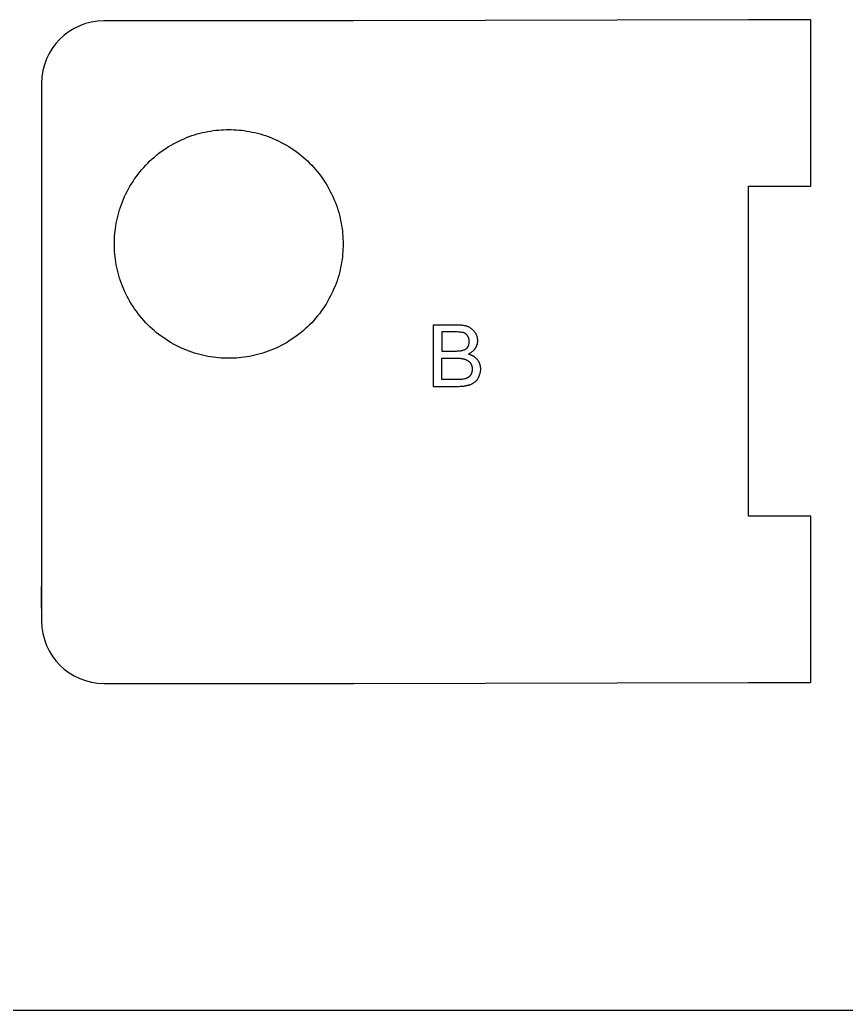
# Model space of a CAD drawing. Extents: x -681 to -116, y -32 to 76.
# Drawn here: x -297.75 to -258.01, y -31.62 to 16.02 of the extents above; entities that cross this region are included whole.
import ezdxf

# ---------------------------------------------------------------- set-up
doc = ezdxf.new("R2010")
doc.units = 0
doc.layers.add('DEFAULT', color=7, linetype='CONTINUOUS')

msp = doc.modelspace()

# ---------------------------------------------------------------- linework, layer by layer
at = {"layer": 'DEFAULT'}
for p, q in [((-281.704, 15.968), (-293.702, 15.968)), ((-262.702, 16.019), (-281.704, 15.968)), ((-259.702, 16.019), (-262.702, 16.019)), ((-259.702, 8.019), (-259.702, 16.019)), ((-296.702, 12.968), (-296.702, -12.278)), ((-289.471, 10.447), (-289.343, 10.489)), ((-289.343, 10.489), (-289.215, 10.527)), ((-289.215, 10.527), (-289.087, 10.562)), ((-289.087, 10.562), (-288.959, 10.594)), ((-288.959, 10.594), (-288.83, 10.622)), ((-288.83, 10.622), (-288.703, 10.648)), ((-288.703, 10.648), (-288.575, 10.67)), ((-288.575, 10.67), (-288.448, 10.689)), ((-288.448, 10.689), (-288.322, 10.704)), ((-288.322, 10.704), (-288.196, 10.717)), ((-288.196, 10.717), (-288.071, 10.727)), ((-288.071, 10.727), (-287.947, 10.734)), ((-287.947, 10.734), (-287.824, 10.738)), ((-287.824, 10.738), (-287.702, 10.74)), ((-287.702, 10.74), (-287.58, 10.738)), ((-287.58, 10.738), (-287.457, 10.734)), ((-287.457, 10.734), (-287.333, 10.727)), ((-287.333, 10.727), (-287.208, 10.717)), ((-287.208, 10.717), (-287.082, 10.704)), ((-287.082, 10.704), (-286.955, 10.689)), ((-286.955, 10.689), (-286.828, 10.67)), ((-286.828, 10.67), (-286.701, 10.648)), ((-286.701, 10.648), (-286.573, 10.622)), ((-286.573, 10.622), (-286.445, 10.594)), ((-286.445, 10.594), (-286.317, 10.562)), ((-286.317, 10.562), (-286.188, 10.527)), ((-286.188, 10.527), (-286.06, 10.489)), ((-286.06, 10.489), (-285.932, 10.447)), ((-290.472, 9.991), (-290.351, 10.06)), ((-290.351, 10.06), (-290.228, 10.125)), ((-290.228, 10.125), (-290.104, 10.187)), ((-290.104, 10.187), (-289.979, 10.246)), ((-289.979, 10.246), (-289.853, 10.301)), ((-289.853, 10.301), (-289.726, 10.353)), ((-289.726, 10.353), (-289.599, 10.402)), ((-289.599, 10.402), (-289.471, 10.447)), ((-285.932, 10.447), (-285.805, 10.402)), ((-285.805, 10.402), (-285.677, 10.353)), ((-285.677, 10.353), (-285.551, 10.301)), ((-285.551, 10.301), (-285.425, 10.246)), ((-285.425, 10.246), (-285.3, 10.187)), ((-285.3, 10.187), (-285.176, 10.125)), ((-285.176, 10.125), (-285.053, 10.06)), ((-285.053, 10.06), (-284.931, 9.991)), ((-291.168, 9.509), (-291.057, 9.597)), ((-291.057, 9.597), (-290.944, 9.682)), ((-290.944, 9.682), (-290.829, 9.764)), ((-290.829, 9.764), (-290.711, 9.843)), ((-290.711, 9.843), (-290.593, 9.918)), ((-290.593, 9.918), (-290.472, 9.991)), ((-284.931, 9.991), (-284.811, 9.918)), ((-284.811, 9.918), (-284.692, 9.843)), ((-284.692, 9.843), (-284.575, 9.764)), ((-284.575, 9.764), (-284.46, 9.682)), ((-284.46, 9.682), (-284.346, 9.597)), ((-284.346, 9.597), (-284.235, 9.509)), ((-291.69, 9.027), (-291.591, 9.129)), ((-291.591, 9.129), (-291.489, 9.228)), ((-291.489, 9.228), (-291.384, 9.325)), ((-291.384, 9.325), (-291.278, 9.419)), ((-291.278, 9.419), (-291.168, 9.509)), ((-284.235, 9.509), (-284.126, 9.419)), ((-284.126, 9.419), (-284.019, 9.325)), ((-284.019, 9.325), (-283.915, 9.228)), ((-283.915, 9.228), (-283.813, 9.129)), ((-283.813, 9.129), (-283.713, 9.027)), ((-292.145, 8.482), (-292.06, 8.595)), ((-292.06, 8.595), (-291.972, 8.706)), ((-291.972, 8.706), (-291.881, 8.815)), ((-291.881, 8.815), (-291.787, 8.922)), ((-291.787, 8.922), (-291.69, 9.027)), ((-283.713, 9.027), (-283.617, 8.922)), ((-283.617, 8.922), (-283.523, 8.815)), ((-283.523, 8.815), (-283.432, 8.706)), ((-283.432, 8.706), (-283.344, 8.595)), ((-283.344, 8.595), (-283.259, 8.482)), ((-292.453, 8.01), (-292.381, 8.13)), ((-292.381, 8.13), (-292.305, 8.249)), ((-292.305, 8.249), (-292.227, 8.366)), ((-292.227, 8.366), (-292.145, 8.482)), ((-283.259, 8.482), (-283.177, 8.366)), ((-283.177, 8.366), (-283.098, 8.249)), ((-283.098, 8.249), (-283.023, 8.13)), ((-283.023, 8.13), (-282.951, 8.01)), ((-292.708, 7.517), (-292.65, 7.642)), ((-292.65, 7.642), (-292.587, 7.766)), ((-292.587, 7.766), (-292.522, 7.889)), ((-292.522, 7.889), (-292.453, 8.01)), ((-282.951, 8.01), (-282.882, 7.889)), ((-282.882, 7.889), (-282.816, 7.766)), ((-282.816, 7.766), (-282.754, 7.642)), ((-282.754, 7.642), (-282.695, 7.517)), ((-262.702, -7.85), (-262.702, 8.019)), ((-262.702, 8.019), (-259.702, 8.019)), ((-292.864, 7.137), (-292.816, 7.264)), ((-292.816, 7.264), (-292.764, 7.391)), ((-292.764, 7.391), (-292.708, 7.517)), ((-282.695, 7.517), (-282.64, 7.391)), ((-282.64, 7.391), (-282.588, 7.264)), ((-282.588, 7.264), (-282.539, 7.137)), ((-293.025, 6.625), (-292.99, 6.753)), ((-292.99, 6.753), (-292.951, 6.881)), ((-292.951, 6.881), (-292.909, 7.009)), ((-292.909, 7.009), (-292.864, 7.137)), ((-282.539, 7.137), (-282.494, 7.009)), ((-282.494, 7.009), (-282.453, 6.881)), ((-282.453, 6.881), (-282.414, 6.753)), ((-282.414, 6.753), (-282.379, 6.625)), ((-293.132, 6.113), (-293.11, 6.24)), ((-293.11, 6.24), (-293.085, 6.368)), ((-293.085, 6.368), (-293.056, 6.496)), ((-293.056, 6.496), (-293.025, 6.625)), ((-282.379, 6.625), (-282.347, 6.496)), ((-282.347, 6.496), (-282.319, 6.368)), ((-282.319, 6.368), (-282.294, 6.24)), ((-282.294, 6.24), (-282.272, 6.113)), ((-293.189, 5.609), (-293.18, 5.734)), ((-293.18, 5.734), (-293.167, 5.859)), ((-293.167, 5.859), (-293.151, 5.986)), ((-293.151, 5.986), (-293.132, 6.113)), ((-282.272, 6.113), (-282.253, 5.986)), ((-282.253, 5.986), (-282.237, 5.859)), ((-282.237, 5.859), (-282.224, 5.734)), ((-282.224, 5.734), (-282.214, 5.609)), ((-293.202, 5.24), (-293.2, 5.362)), ((-293.2, 5.362), (-293.196, 5.485)), ((-293.196, 5.485), (-293.189, 5.609)), ((-282.214, 5.609), (-282.207, 5.485)), ((-282.207, 5.485), (-282.203, 5.362)), ((-282.203, 5.362), (-282.202, 5.24)), ((-293.2, 5.117), (-293.202, 5.24)), ((-293.196, 4.994), (-293.2, 5.117)), ((-293.189, 4.87), (-293.196, 4.994)), ((-293.18, 4.745), (-293.189, 4.87)), ((-282.214, 4.87), (-282.224, 4.745)), ((-282.207, 4.994), (-282.214, 4.87)), ((-282.203, 5.117), (-282.207, 4.994)), ((-282.202, 5.24), (-282.203, 5.117)), ((-293.167, 4.62), (-293.18, 4.745)), ((-293.151, 4.493), (-293.167, 4.62)), ((-293.132, 4.366), (-293.151, 4.493)), ((-293.11, 4.239), (-293.132, 4.366)), ((-282.272, 4.366), (-282.294, 4.239)), ((-282.253, 4.493), (-282.272, 4.366)), ((-282.237, 4.62), (-282.253, 4.493)), ((-282.224, 4.745), (-282.237, 4.62)), ((-293.085, 4.111), (-293.11, 4.239)), ((-293.056, 3.983), (-293.085, 4.111)), ((-293.025, 3.854), (-293.056, 3.983)), ((-292.99, 3.726), (-293.025, 3.854)), ((-282.379, 3.854), (-282.414, 3.726)), ((-282.347, 3.983), (-282.379, 3.854)), ((-282.319, 4.111), (-282.347, 3.983)), ((-282.294, 4.239), (-282.319, 4.111)), ((-292.951, 3.598), (-292.99, 3.726)), ((-292.909, 3.47), (-292.951, 3.598)), ((-292.864, 3.342), (-292.909, 3.47)), ((-292.816, 3.215), (-292.864, 3.342)), ((-282.539, 3.342), (-282.588, 3.215)), ((-282.494, 3.47), (-282.539, 3.342)), ((-282.453, 3.598), (-282.494, 3.47)), ((-282.414, 3.726), (-282.453, 3.598)), ((-292.764, 3.088), (-292.816, 3.215)), ((-292.708, 2.963), (-292.764, 3.088)), ((-292.65, 2.837), (-292.708, 2.963)), ((-282.695, 2.963), (-282.754, 2.837)), ((-282.64, 3.088), (-282.695, 2.963)), ((-282.588, 3.215), (-282.64, 3.088)), ((-292.587, 2.713), (-292.65, 2.837)), ((-292.522, 2.591), (-292.587, 2.713)), ((-292.453, 2.469), (-292.522, 2.591)), ((-292.381, 2.349), (-292.453, 2.469)), ((-282.951, 2.469), (-283.023, 2.349)), ((-282.882, 2.591), (-282.951, 2.469)), ((-282.816, 2.713), (-282.882, 2.591)), ((-282.754, 2.837), (-282.816, 2.713)), ((-292.305, 2.23), (-292.381, 2.349)), ((-292.227, 2.113), (-292.305, 2.23)), ((-292.145, 1.998), (-292.227, 2.113)), ((-292.06, 1.884), (-292.145, 1.998)), ((-283.259, 1.998), (-283.344, 1.884)), ((-283.177, 2.113), (-283.259, 1.998)), ((-283.098, 2.23), (-283.177, 2.113)), ((-283.023, 2.349), (-283.098, 2.23)), ((-291.972, 1.773), (-292.06, 1.884)), ((-291.881, 1.664), (-291.972, 1.773)), ((-291.787, 1.557), (-291.881, 1.664)), ((-291.69, 1.452), (-291.787, 1.557)), ((-291.591, 1.35), (-291.69, 1.452)), ((-283.713, 1.452), (-283.813, 1.35)), ((-283.617, 1.557), (-283.713, 1.452)), ((-283.523, 1.664), (-283.617, 1.557)), ((-283.432, 1.773), (-283.523, 1.664)), ((-283.344, 1.884), (-283.432, 1.773)), ((-291.489, 1.251), (-291.591, 1.35)), ((-291.384, 1.154), (-291.489, 1.251)), ((-291.278, 1.061), (-291.384, 1.154)), ((-291.168, 0.97), (-291.278, 1.061)), ((-291.057, 0.882), (-291.168, 0.97)), ((-284.235, 0.97), (-284.346, 0.882)), ((-284.126, 1.061), (-284.235, 0.97)), ((-284.019, 1.154), (-284.126, 1.061)), ((-283.915, 1.251), (-284.019, 1.154)), ((-283.813, 1.35), (-283.915, 1.251)), ((-290.944, 0.797), (-291.057, 0.882)), ((-290.829, 0.715), (-290.944, 0.797)), ((-290.711, 0.636), (-290.829, 0.715)), ((-290.593, 0.561), (-290.711, 0.636)), ((-290.472, 0.488), (-290.593, 0.561)), ((-290.351, 0.42), (-290.472, 0.488)), ((-284.931, 0.488), (-285.053, 0.42)), ((-284.811, 0.561), (-284.931, 0.488)), ((-284.692, 0.636), (-284.811, 0.561)), ((-284.575, 0.715), (-284.692, 0.636)), ((-284.46, 0.797), (-284.575, 0.715)), ((-284.346, 0.882), (-284.46, 0.797)), ((-290.228, 0.354), (-290.351, 0.42)), ((-290.104, 0.292), (-290.228, 0.354)), ((-289.979, 0.233), (-290.104, 0.292)), ((-289.853, 0.178), (-289.979, 0.233)), ((-289.726, 0.126), (-289.853, 0.178)), ((-289.599, 0.077), (-289.726, 0.126)), ((-289.471, 0.032), (-289.599, 0.077)), ((-289.343, -0.01), (-289.471, 0.032)), ((-285.932, 0.032), (-286.06, -0.01)), ((-285.805, 0.077), (-285.932, 0.032)), ((-285.677, 0.126), (-285.805, 0.077)), ((-285.551, 0.178), (-285.677, 0.126)), ((-285.425, 0.233), (-285.551, 0.178)), ((-285.3, 0.292), (-285.425, 0.233)), ((-285.176, 0.354), (-285.3, 0.292)), ((-285.053, 0.42), (-285.176, 0.354)), ((-289.215, -0.048), (-289.343, -0.01)), ((-289.087, -0.083), (-289.215, -0.048)), ((-288.959, -0.115), (-289.087, -0.083)), ((-288.83, -0.143), (-288.959, -0.115)), ((-288.703, -0.169), (-288.83, -0.143)), ((-288.575, -0.191), (-288.703, -0.169)), ((-288.448, -0.21), (-288.575, -0.191)), ((-288.322, -0.225), (-288.448, -0.21)), ((-288.196, -0.238), (-288.322, -0.225)), ((-288.071, -0.248), (-288.196, -0.238)), ((-287.947, -0.255), (-288.071, -0.248)), ((-287.824, -0.259), (-287.947, -0.255)), ((-287.702, -0.26), (-287.824, -0.259)), ((-287.58, -0.259), (-287.702, -0.26)), ((-287.457, -0.255), (-287.58, -0.259)), ((-287.333, -0.248), (-287.457, -0.255)), ((-287.208, -0.238), (-287.333, -0.248)), ((-287.082, -0.225), (-287.208, -0.238)), ((-286.955, -0.21), (-287.082, -0.225)), ((-286.828, -0.191), (-286.955, -0.21)), ((-286.701, -0.169), (-286.828, -0.191)), ((-286.573, -0.143), (-286.701, -0.169)), ((-286.445, -0.115), (-286.573, -0.143)), ((-286.317, -0.083), (-286.445, -0.115)), ((-286.188, -0.048), (-286.317, -0.083)), ((-286.06, -0.01), (-286.188, -0.048)), ((-259.702, -7.85), (-262.702, -7.85)), ((-259.702, -15.85), (-259.702, -7.85)), ((-296.702, -12.278), (-296.702, -11.238)), ((-296.702, -11.238), (-296.702, -12.901)), ((-293.702, -15.901), (-281.704, -15.901)), ((-281.704, -15.901), (-262.702, -15.85)), ((-262.702, -15.85), (-259.702, -15.85)), ((-681.133, -31.616), (-116.133, -31.616))]:
    msp.add_line(p, q, dxfattribs=at)
at = {"layer": 'DEFAULT', "color": 3}
for p, q in [((-277.856, 1.353), (-276.735, 1.353)), ((-277.856, -1.629), (-277.856, 1.353)), ((-276.862, 1.01), (-277.458, 1.01)), ((-277.458, 1.01), (-277.458, 0.088)), ((-276.784, 1.009), (-276.862, 1.01)), ((-276.712, 1.007), (-276.784, 1.009)), ((-276.735, 1.353), (-276.692, 1.353)), ((-276.647, 1.003), (-276.712, 1.007)), ((-276.692, 1.353), (-276.65, 1.351)), ((-276.65, 1.351), (-276.609, 1.349)), ((-276.588, 0.998), (-276.647, 1.003)), ((-276.609, 1.349), (-276.569, 1.347)), ((-276.535, 0.993), (-276.588, 0.998)), ((-276.569, 1.347), (-276.53, 1.343)), ((-276.488, 0.987), (-276.535, 0.993)), ((-276.53, 1.343), (-276.493, 1.339)), ((-276.493, 1.339), (-276.456, 1.334)), ((-276.446, 0.98), (-276.488, 0.987)), ((-276.456, 1.334), (-276.421, 1.328)), ((-276.41, 0.974), (-276.446, 0.98)), ((-276.421, 1.328), (-276.387, 1.322)), ((-276.401, 0.97), (-276.41, 0.974)), ((-276.393, 0.967), (-276.401, 0.97)), ((-276.385, 0.963), (-276.393, 0.967)), ((-276.387, 1.322), (-276.354, 1.315)), ((-276.378, 0.959), (-276.385, 0.963)), ((-276.37, 0.955), (-276.378, 0.959)), ((-276.363, 0.951), (-276.37, 0.955)), ((-276.354, 1.315), (-276.322, 1.308)), ((-276.322, 1.308), (-276.29, 1.3)), ((-276.29, 1.3), (-276.26, 1.291)), ((-276.26, 1.291), (-276.231, 1.282)), ((-276.231, 1.282), (-276.202, 1.273)), ((-276.202, 1.273), (-276.175, 1.263)), ((-276.175, 1.263), (-276.151, 1.249)), ((-276.151, 1.249), (-276.128, 1.235)), ((-276.128, 1.235), (-276.106, 1.22)), ((-276.106, 1.22), (-276.083, 1.205)), ((-276.083, 1.205), (-276.062, 1.189)), ((-276.062, 1.189), (-276.04, 1.173)), ((-276.04, 1.173), (-276.019, 1.156)), ((-276.019, 1.156), (-275.999, 1.139)), ((-275.999, 1.139), (-275.979, 1.12)), ((-275.979, 1.12), (-275.959, 1.102)), ((-275.959, 1.102), (-275.94, 1.082)), ((-275.94, 1.082), (-275.921, 1.062)), ((-275.921, 1.062), (-275.902, 1.041)), ((-275.902, 1.041), (-275.884, 1.019)), ((-275.884, 1.019), (-275.867, 0.997)), ((-275.867, 0.997), (-275.85, 0.974)), ((-275.85, 0.974), (-275.836, 0.95)), ((-276.355, 0.947), (-276.363, 0.951)), ((-276.348, 0.943), (-276.355, 0.947)), ((-276.341, 0.939), (-276.348, 0.943)), ((-276.335, 0.934), (-276.341, 0.939)), ((-276.328, 0.93), (-276.335, 0.934)), ((-276.321, 0.925), (-276.328, 0.93)), ((-276.315, 0.921), (-276.321, 0.925)), ((-276.309, 0.916), (-276.315, 0.921)), ((-276.303, 0.911), (-276.309, 0.916)), ((-276.297, 0.906), (-276.303, 0.911)), ((-276.291, 0.901), (-276.297, 0.906)), ((-276.285, 0.895), (-276.291, 0.901)), ((-276.274, 0.885), (-276.285, 0.895)), ((-276.263, 0.873), (-276.274, 0.885)), ((-276.252, 0.862), (-276.263, 0.873)), ((-276.242, 0.85), (-276.252, 0.862)), ((-276.231, 0.837), (-276.242, 0.85)), ((-276.221, 0.824), (-276.231, 0.837)), ((-276.211, 0.811), (-276.221, 0.824)), ((-276.206, 0.804), (-276.211, 0.811)), ((-276.201, 0.797), (-276.206, 0.804)), ((-276.197, 0.79), (-276.201, 0.797)), ((-276.192, 0.783), (-276.197, 0.79)), ((-276.188, 0.776), (-276.192, 0.783)), ((-276.184, 0.768), (-276.188, 0.776)), ((-276.18, 0.761), (-276.184, 0.768)), ((-276.177, 0.753), (-276.18, 0.761)), ((-276.173, 0.746), (-276.177, 0.753)), ((-276.17, 0.738), (-276.173, 0.746)), ((-276.167, 0.73), (-276.17, 0.738)), ((-276.164, 0.722), (-276.167, 0.73)), ((-276.162, 0.714), (-276.164, 0.722)), ((-276.159, 0.706), (-276.162, 0.714)), ((-276.157, 0.697), (-276.159, 0.706)), ((-276.155, 0.689), (-276.157, 0.697)), ((-276.153, 0.68), (-276.155, 0.689)), ((-276.151, 0.672), (-276.153, 0.68)), ((-276.149, 0.663), (-276.151, 0.672)), ((-276.147, 0.654), (-276.149, 0.663)), ((-276.145, 0.636), (-276.147, 0.654)), ((-276.142, 0.618), (-276.145, 0.636)), ((-276.141, 0.599), (-276.142, 0.618)), ((-276.142, 0.462), (-276.141, 0.481)), ((-276.14, 0.58), (-276.141, 0.599)), ((-276.141, 0.481), (-276.14, 0.5)), ((-276.139, 0.56), (-276.14, 0.58)), ((-276.14, 0.5), (-276.139, 0.52)), ((-276.139, 0.54), (-276.139, 0.56)), ((-276.139, 0.52), (-276.139, 0.54)), ((-275.836, 0.95), (-275.824, 0.926)), ((-275.824, 0.926), (-275.813, 0.902)), ((-275.813, 0.902), (-275.802, 0.878)), ((-275.802, 0.878), (-275.792, 0.854)), ((-275.792, 0.854), (-275.783, 0.83)), ((-275.783, 0.83), (-275.775, 0.806)), ((-275.775, 0.806), (-275.768, 0.782)), ((-275.768, 0.782), (-275.762, 0.757)), ((-275.762, 0.757), (-275.756, 0.732)), ((-275.756, 0.732), (-275.752, 0.707)), ((-275.752, 0.707), (-275.748, 0.681)), ((-275.748, 0.481), (-275.75, 0.47)), ((-275.748, 0.681), (-275.745, 0.656)), ((-275.746, 0.493), (-275.748, 0.481)), ((-275.745, 0.505), (-275.746, 0.493)), ((-275.745, 0.656), (-275.743, 0.629)), ((-275.744, 0.517), (-275.745, 0.505)), ((-275.743, 0.529), (-275.744, 0.517)), ((-275.743, 0.629), (-275.742, 0.603)), ((-275.742, 0.54), (-275.743, 0.529)), ((-275.742, 0.603), (-275.741, 0.576)), ((-275.741, 0.564), (-275.742, 0.552)), ((-275.742, 0.552), (-275.742, 0.54)), ((-275.741, 0.576), (-275.741, 0.564)), ((-277.458, 0.088), (-276.807, 0.088)), ((-276.807, 0.088), (-276.748, 0.089)), ((-276.748, 0.089), (-276.692, 0.091)), ((-276.692, 0.091), (-276.641, 0.095)), ((-276.641, 0.095), (-276.593, 0.099)), ((-276.593, 0.099), (-276.549, 0.105)), ((-276.549, 0.105), (-276.51, 0.111)), ((-276.51, 0.111), (-276.476, 0.117)), ((-276.476, 0.117), (-276.46, 0.121)), ((-276.46, 0.121), (-276.446, 0.124)), ((-276.446, 0.124), (-276.407, 0.138)), ((-276.407, 0.138), (-276.389, 0.145)), ((-276.389, 0.145), (-276.371, 0.152)), ((-276.371, 0.152), (-276.354, 0.159)), ((-276.354, 0.159), (-276.338, 0.167)), ((-276.338, 0.167), (-276.33, 0.171)), ((-276.33, 0.171), (-276.323, 0.175)), ((-276.323, 0.175), (-276.315, 0.179)), ((-276.315, 0.179), (-276.308, 0.183)), ((-276.308, 0.183), (-276.301, 0.187)), ((-276.301, 0.187), (-276.294, 0.192)), ((-276.294, 0.192), (-276.287, 0.196)), ((-276.287, 0.196), (-276.281, 0.201)), ((-276.281, 0.201), (-276.274, 0.206)), ((-276.274, 0.206), (-276.268, 0.21)), ((-276.268, 0.21), (-276.261, 0.216)), ((-276.261, 0.216), (-276.255, 0.221)), ((-276.255, 0.221), (-276.249, 0.226)), ((-276.249, 0.226), (-276.244, 0.232)), ((-276.244, 0.232), (-276.238, 0.237)), ((-276.238, 0.237), (-276.232, 0.243)), ((-276.232, 0.243), (-276.227, 0.249)), ((-276.227, 0.249), (-276.221, 0.256)), ((-276.221, 0.256), (-276.216, 0.262)), ((-276.216, 0.262), (-276.211, 0.269)), ((-276.211, 0.269), (-276.206, 0.276)), ((-276.206, 0.276), (-276.201, 0.283)), ((-276.201, 0.283), (-276.197, 0.29)), ((-276.197, 0.29), (-276.192, 0.297)), ((-276.192, 0.297), (-276.188, 0.304)), ((-276.188, 0.304), (-276.184, 0.311)), ((-276.184, 0.311), (-276.18, 0.319)), ((-276.18, 0.319), (-276.177, 0.326)), ((-276.177, 0.326), (-276.173, 0.334)), ((-276.173, 0.334), (-276.17, 0.342)), ((-276.17, 0.342), (-276.167, 0.35)), ((-276.167, 0.35), (-276.164, 0.358)), ((-276.164, 0.358), (-276.162, 0.366)), ((-276.162, 0.366), (-276.159, 0.374)), ((-276.159, 0.374), (-276.157, 0.382)), ((-276.157, 0.382), (-276.155, 0.391)), ((-276.155, 0.391), (-276.153, 0.399)), ((-276.153, 0.399), (-276.151, 0.408)), ((-276.151, 0.408), (-276.149, 0.417)), ((-276.149, 0.417), (-276.147, 0.425)), ((-276.147, 0.425), (-276.145, 0.443)), ((-276.145, 0.443), (-276.142, 0.462)), ((-276.073, 0.001), (-276.097, -0.014)), ((-276.05, 0.017), (-276.073, 0.001)), ((-276.027, 0.032), (-276.05, 0.017)), ((-276.006, 0.049), (-276.027, 0.032)), ((-275.985, 0.065), (-276.006, 0.049)), ((-275.965, 0.083), (-275.985, 0.065)), ((-275.946, 0.1), (-275.965, 0.083)), ((-275.937, 0.109), (-275.946, 0.1)), ((-275.928, 0.118), (-275.937, 0.109)), ((-275.919, 0.127), (-275.928, 0.118)), ((-275.911, 0.137), (-275.919, 0.127)), ((-275.902, 0.146), (-275.911, 0.137)), ((-275.894, 0.155), (-275.902, 0.146)), ((-275.886, 0.165), (-275.894, 0.155)), ((-275.878, 0.175), (-275.886, 0.165)), ((-275.871, 0.185), (-275.878, 0.175)), ((-275.864, 0.194), (-275.871, 0.185)), ((-275.856, 0.204), (-275.864, 0.194)), ((-275.85, 0.215), (-275.856, 0.204)), ((-275.843, 0.225), (-275.85, 0.215)), ((-275.836, 0.235), (-275.843, 0.225)), ((-275.83, 0.246), (-275.836, 0.235)), ((-275.824, 0.256), (-275.83, 0.246)), ((-275.818, 0.267), (-275.824, 0.256)), ((-275.813, 0.277), (-275.818, 0.267)), ((-275.807, 0.288), (-275.813, 0.277)), ((-275.802, 0.299), (-275.807, 0.288)), ((-275.797, 0.31), (-275.802, 0.299)), ((-275.792, 0.321), (-275.797, 0.31)), ((-275.788, 0.332), (-275.792, 0.321)), ((-275.783, 0.343), (-275.788, 0.332)), ((-275.779, 0.354), (-275.783, 0.343)), ((-275.775, 0.366), (-275.779, 0.354)), ((-275.772, 0.377), (-275.775, 0.366)), ((-275.768, 0.389), (-275.772, 0.377)), ((-275.765, 0.4), (-275.768, 0.389)), ((-275.762, 0.411), (-275.765, 0.4)), ((-275.759, 0.423), (-275.762, 0.411)), ((-275.756, 0.435), (-275.759, 0.423)), ((-275.754, 0.446), (-275.756, 0.435)), ((-275.752, 0.458), (-275.754, 0.446)), ((-275.75, 0.47), (-275.752, 0.458)), ((-277.458, -1.285), (-277.458, -0.255)), ((-277.458, -0.255), (-276.771, -0.255)), ((-276.771, -0.255), (-276.699, -0.256)), ((-276.699, -0.256), (-276.632, -0.259)), ((-276.632, -0.259), (-276.57, -0.263)), ((-276.57, -0.263), (-276.541, -0.266)), ((-276.541, -0.266), (-276.514, -0.269)), ((-276.514, -0.269), (-276.487, -0.272)), ((-276.487, -0.272), (-276.462, -0.277)), ((-276.462, -0.277), (-276.438, -0.281)), ((-276.438, -0.281), (-276.415, -0.286)), ((-276.415, -0.286), (-276.394, -0.291)), ((-276.394, -0.291), (-276.384, -0.294)), ((-276.384, -0.294), (-276.374, -0.297)), ((-276.374, -0.297), (-276.364, -0.3)), ((-276.364, -0.3), (-276.355, -0.303)), ((-276.355, -0.303), (-276.346, -0.306)), ((-276.346, -0.306), (-276.338, -0.31)), ((-276.338, -0.31), (-276.318, -0.317)), ((-276.318, -0.317), (-276.298, -0.324)), ((-276.298, -0.324), (-276.28, -0.332)), ((-276.28, -0.332), (-276.262, -0.34)), ((-276.262, -0.34), (-276.245, -0.349)), ((-276.245, -0.349), (-276.229, -0.358)), ((-276.229, -0.358), (-276.213, -0.367)), ((-276.213, -0.367), (-276.197, -0.377)), ((-276.197, -0.377), (-276.182, -0.388)), ((-276.182, -0.388), (-276.168, -0.398)), ((-276.148, -0.043), (-276.175, -0.057)), ((-276.175, -0.057), (-276.138, -0.067)), ((-276.168, -0.398), (-276.153, -0.41)), ((-276.153, -0.41), (-276.139, -0.421)), ((-276.122, -0.029), (-276.148, -0.043)), ((-276.139, -0.421), (-276.125, -0.433)), ((-276.138, -0.067), (-276.121, -0.073)), ((-276.125, -0.433), (-276.112, -0.446)), ((-276.097, -0.014), (-276.122, -0.029)), ((-276.121, -0.073), (-276.104, -0.079)), ((-276.112, -0.446), (-276.098, -0.459)), ((-276.104, -0.079), (-276.087, -0.085)), ((-276.098, -0.459), (-276.085, -0.472)), ((-276.087, -0.085), (-276.07, -0.091)), ((-276.085, -0.472), (-276.075, -0.489)), ((-276.07, -0.091), (-276.054, -0.097)), ((-276.054, -0.097), (-276.038, -0.104)), ((-276.038, -0.104), (-276.023, -0.111)), ((-276.023, -0.111), (-276.008, -0.118)), ((-276.008, -0.118), (-275.993, -0.125)), ((-275.993, -0.125), (-275.979, -0.133)), ((-275.979, -0.133), (-275.965, -0.141)), ((-275.965, -0.141), (-275.951, -0.148)), ((-275.951, -0.148), (-275.937, -0.157)), ((-275.937, -0.157), (-275.924, -0.165)), ((-275.924, -0.165), (-275.911, -0.174)), ((-275.911, -0.174), (-275.898, -0.182)), ((-275.898, -0.182), (-275.886, -0.191)), ((-275.886, -0.191), (-275.874, -0.201)), ((-275.874, -0.201), (-275.862, -0.21)), ((-275.862, -0.21), (-275.85, -0.22)), ((-275.85, -0.22), (-275.838, -0.229)), ((-275.838, -0.229), (-275.827, -0.24)), ((-275.827, -0.24), (-275.815, -0.25)), ((-275.815, -0.25), (-275.804, -0.26)), ((-275.804, -0.26), (-275.783, -0.282)), ((-275.783, -0.282), (-275.762, -0.304)), ((-275.762, -0.304), (-275.741, -0.328)), ((-275.741, -0.328), (-275.725, -0.352)), ((-275.725, -0.352), (-275.709, -0.376)), ((-275.709, -0.376), (-275.701, -0.388)), ((-275.701, -0.388), (-275.694, -0.401)), ((-275.694, -0.401), (-275.687, -0.413)), ((-275.687, -0.413), (-275.68, -0.426)), ((-275.68, -0.426), (-275.674, -0.439)), ((-275.674, -0.439), (-275.668, -0.452)), ((-275.668, -0.452), (-275.661, -0.465)), ((-275.661, -0.465), (-275.656, -0.479)), ((-276.075, -0.489), (-276.065, -0.506)), ((-276.065, -0.506), (-276.056, -0.523)), ((-276.056, -0.523), (-276.048, -0.541)), ((-276.048, -0.541), (-276.04, -0.558)), ((-276.04, -0.558), (-276.032, -0.576)), ((-276.032, -0.576), (-276.029, -0.585)), ((-276.029, -0.585), (-276.025, -0.594)), ((-276.025, -0.594), (-276.022, -0.603)), ((-276.022, -0.603), (-276.019, -0.612)), ((-276.015, -0.944), (-276.02, -0.96)), ((-276.019, -0.612), (-276.016, -0.622)), ((-276.016, -0.622), (-276.013, -0.631)), ((-276.011, -0.929), (-276.015, -0.944)), ((-276.013, -0.631), (-276.011, -0.641)), ((-276.011, -0.641), (-276.008, -0.65)), ((-276.008, -0.913), (-276.011, -0.929)), ((-276.008, -0.65), (-276.006, -0.66)), ((-276.005, -0.897), (-276.008, -0.913)), ((-276.006, -0.66), (-276.004, -0.67)), ((-276.002, -0.88), (-276.005, -0.897)), ((-276.004, -0.67), (-276.002, -0.68)), ((-276.002, -0.68), (-276.001, -0.691)), ((-275.999, -0.864), (-276.002, -0.88)), ((-276.001, -0.691), (-275.999, -0.701)), ((-275.999, -0.701), (-275.998, -0.712)), ((-275.998, -0.847), (-275.999, -0.864)), ((-275.998, -0.712), (-275.997, -0.723)), ((-275.996, -0.83), (-275.998, -0.847)), ((-275.997, -0.723), (-275.996, -0.734)), ((-275.996, -0.734), (-275.995, -0.745)), ((-275.995, -0.813), (-275.996, -0.83)), ((-275.995, -0.745), (-275.995, -0.756)), ((-275.995, -0.756), (-275.994, -0.768)), ((-275.994, -0.796), (-275.995, -0.813)), ((-275.994, -0.768), (-275.994, -0.779)), ((-275.994, -0.779), (-275.994, -0.796)), ((-275.656, -0.479), (-275.65, -0.492)), ((-275.65, -0.492), (-275.645, -0.506)), ((-275.645, -0.506), (-275.64, -0.519)), ((-275.64, -0.519), (-275.635, -0.533)), ((-275.635, -0.533), (-275.63, -0.547)), ((-275.63, -0.547), (-275.626, -0.561)), ((-275.626, -0.561), (-275.622, -0.576)), ((-275.622, -0.576), (-275.618, -0.59)), ((-275.616, -0.951), (-275.621, -0.976)), ((-275.618, -0.59), (-275.615, -0.605)), ((-275.611, -0.927), (-275.616, -0.951)), ((-275.615, -0.605), (-275.612, -0.62)), ((-275.612, -0.62), (-275.609, -0.635)), ((-275.607, -0.902), (-275.611, -0.927)), ((-275.609, -0.635), (-275.606, -0.65)), ((-275.603, -0.877), (-275.607, -0.902)), ((-275.606, -0.65), (-275.604, -0.666)), ((-275.604, -0.666), (-275.602, -0.681)), ((-275.6, -0.852), (-275.603, -0.877)), ((-275.602, -0.681), (-275.6, -0.697)), ((-275.6, -0.697), (-275.599, -0.713)), ((-275.598, -0.828), (-275.6, -0.852)), ((-275.599, -0.713), (-275.598, -0.73)), ((-275.598, -0.73), (-275.597, -0.746)), ((-275.597, -0.803), (-275.598, -0.828)), ((-275.597, -0.746), (-275.597, -0.763)), ((-275.597, -0.763), (-275.597, -0.779)), ((-275.597, -0.779), (-275.597, -0.803)), ((-276.699, -1.285), (-277.458, -1.285)), ((-276.611, -1.285), (-276.699, -1.285)), ((-276.572, -1.284), (-276.611, -1.285)), ((-276.536, -1.283), (-276.572, -1.284)), ((-276.52, -1.282), (-276.536, -1.283)), ((-276.504, -1.281), (-276.52, -1.282)), ((-276.489, -1.28), (-276.504, -1.281)), ((-276.475, -1.278), (-276.489, -1.28)), ((-276.462, -1.276), (-276.475, -1.278)), ((-276.456, -1.275), (-276.462, -1.276)), ((-276.45, -1.273), (-276.456, -1.275)), ((-276.444, -1.272), (-276.45, -1.273)), ((-276.438, -1.271), (-276.444, -1.272)), ((-276.433, -1.269), (-276.438, -1.271)), ((-276.428, -1.267), (-276.433, -1.269)), ((-276.364, -1.254), (-276.428, -1.267)), ((-276.334, -1.246), (-276.364, -1.254)), ((-276.32, -1.242), (-276.334, -1.246)), ((-276.306, -1.238), (-276.32, -1.242)), ((-276.293, -1.234), (-276.306, -1.238)), ((-276.28, -1.229), (-276.293, -1.234)), ((-276.267, -1.224), (-276.28, -1.229)), ((-276.255, -1.219), (-276.267, -1.224)), ((-276.249, -1.216), (-276.255, -1.219)), ((-276.243, -1.214), (-276.249, -1.216)), ((-276.238, -1.211), (-276.243, -1.214)), ((-276.232, -1.208), (-276.238, -1.211)), ((-276.227, -1.205), (-276.232, -1.208)), ((-276.221, -1.202), (-276.227, -1.205)), ((-276.216, -1.198), (-276.221, -1.202)), ((-276.211, -1.195), (-276.216, -1.198)), ((-276.204, -1.192), (-276.211, -1.195)), ((-276.198, -1.188), (-276.204, -1.192)), ((-276.191, -1.184), (-276.198, -1.188)), ((-276.185, -1.181), (-276.191, -1.184)), ((-276.178, -1.177), (-276.185, -1.181)), ((-276.172, -1.173), (-276.178, -1.177)), ((-276.166, -1.169), (-276.172, -1.173)), ((-276.16, -1.165), (-276.166, -1.169)), ((-276.154, -1.16), (-276.16, -1.165)), ((-276.149, -1.156), (-276.154, -1.16)), ((-276.143, -1.151), (-276.149, -1.156)), ((-276.137, -1.147), (-276.143, -1.151)), ((-276.132, -1.142), (-276.137, -1.147)), ((-276.127, -1.137), (-276.132, -1.142)), ((-276.121, -1.132), (-276.127, -1.137)), ((-276.116, -1.127), (-276.121, -1.132)), ((-276.111, -1.122), (-276.116, -1.127)), ((-276.106, -1.117), (-276.111, -1.122)), ((-276.101, -1.112), (-276.106, -1.117)), ((-276.097, -1.106), (-276.101, -1.112)), ((-276.092, -1.101), (-276.097, -1.106)), ((-276.088, -1.095), (-276.092, -1.101)), ((-276.083, -1.089), (-276.088, -1.095)), ((-276.079, -1.083), (-276.083, -1.089)), ((-276.075, -1.077), (-276.079, -1.083)), ((-276.071, -1.071), (-276.075, -1.077)), ((-276.067, -1.065), (-276.071, -1.071)), ((-276.063, -1.059), (-276.067, -1.065)), ((-276.059, -1.052), (-276.063, -1.059)), ((-276.055, -1.046), (-276.059, -1.052)), ((-276.052, -1.039), (-276.055, -1.046)), ((-276.048, -1.032), (-276.052, -1.039)), ((-276.045, -1.026), (-276.048, -1.032)), ((-276.042, -1.019), (-276.045, -1.026)), ((-276.039, -1.012), (-276.042, -1.019)), ((-276.036, -1.005), (-276.039, -1.012)), ((-276.03, -0.99), (-276.036, -1.005)), ((-276.025, -0.975), (-276.03, -0.99)), ((-276.02, -0.96), (-276.025, -0.975)), ((-275.895, -1.425), (-275.904, -1.43)), ((-275.887, -1.419), (-275.895, -1.425)), ((-275.879, -1.414), (-275.887, -1.419)), ((-275.871, -1.408), (-275.879, -1.414)), ((-275.863, -1.402), (-275.871, -1.408)), ((-275.855, -1.396), (-275.863, -1.402)), ((-275.847, -1.389), (-275.855, -1.396)), ((-275.839, -1.383), (-275.847, -1.389)), ((-275.832, -1.376), (-275.839, -1.383)), ((-275.824, -1.369), (-275.832, -1.376)), ((-275.817, -1.361), (-275.824, -1.369)), ((-275.81, -1.354), (-275.817, -1.361)), ((-275.803, -1.346), (-275.81, -1.354)), ((-275.796, -1.338), (-275.803, -1.346)), ((-275.789, -1.33), (-275.796, -1.338)), ((-275.782, -1.322), (-275.789, -1.33)), ((-275.775, -1.313), (-275.782, -1.322)), ((-275.768, -1.304), (-275.775, -1.313)), ((-275.762, -1.295), (-275.768, -1.304)), ((-275.756, -1.286), (-275.762, -1.295)), ((-275.749, -1.277), (-275.756, -1.286)), ((-275.743, -1.267), (-275.749, -1.277)), ((-275.731, -1.247), (-275.743, -1.267)), ((-275.719, -1.226), (-275.731, -1.247)), ((-275.708, -1.205), (-275.719, -1.226)), ((-275.697, -1.182), (-275.708, -1.205)), ((-275.687, -1.159), (-275.697, -1.182)), ((-275.677, -1.138), (-275.687, -1.159)), ((-275.667, -1.117), (-275.677, -1.138)), ((-275.658, -1.094), (-275.667, -1.117)), ((-275.65, -1.072), (-275.658, -1.094)), ((-275.642, -1.048), (-275.65, -1.072)), ((-275.635, -1.025), (-275.642, -1.048)), ((-275.628, -1), (-275.635, -1.025)), ((-275.621, -0.976), (-275.628, -1)), ((-276.717, -1.629), (-277.856, -1.629)), ((-276.644, -1.628), (-276.717, -1.629)), ((-276.575, -1.625), (-276.644, -1.628)), ((-276.509, -1.621), (-276.575, -1.625)), ((-276.446, -1.615), (-276.509, -1.621)), ((-276.416, -1.612), (-276.446, -1.615)), ((-276.387, -1.608), (-276.416, -1.612)), ((-276.358, -1.603), (-276.387, -1.608)), ((-276.331, -1.598), (-276.358, -1.603)), ((-276.304, -1.593), (-276.331, -1.598)), ((-276.278, -1.587), (-276.304, -1.593)), ((-276.253, -1.581), (-276.278, -1.587)), ((-276.229, -1.575), (-276.253, -1.581)), ((-276.217, -1.573), (-276.229, -1.575)), ((-276.206, -1.571), (-276.217, -1.573)), ((-276.194, -1.569), (-276.206, -1.571)), ((-276.182, -1.566), (-276.194, -1.569)), ((-276.171, -1.564), (-276.182, -1.566)), ((-276.16, -1.561), (-276.171, -1.564)), ((-276.149, -1.558), (-276.16, -1.561)), ((-276.138, -1.555), (-276.149, -1.558)), ((-276.127, -1.551), (-276.138, -1.555)), ((-276.116, -1.548), (-276.127, -1.551)), ((-276.105, -1.544), (-276.116, -1.548)), ((-276.094, -1.54), (-276.105, -1.544)), ((-276.073, -1.532), (-276.094, -1.54)), ((-276.053, -1.523), (-276.073, -1.532)), ((-276.033, -1.513), (-276.053, -1.523)), ((-276.013, -1.503), (-276.033, -1.513)), ((-275.994, -1.492), (-276.013, -1.503)), ((-275.975, -1.481), (-275.994, -1.492)), ((-275.957, -1.469), (-275.975, -1.481)), ((-275.939, -1.456), (-275.957, -1.469)), ((-275.921, -1.443), (-275.939, -1.456)), ((-275.904, -1.43), (-275.921, -1.443))]:
    msp.add_line(p, q, dxfattribs=at)
at = {"layer": 'DEFAULT'}
for centre, start, end in [((-293.702, 12.968), 90, 180), ((-293.702, -12.901), 180, 270)]:
    msp.add_arc(centre, 3, start, end, dxfattribs=at)

doc.saveas('drawing.dxf')
